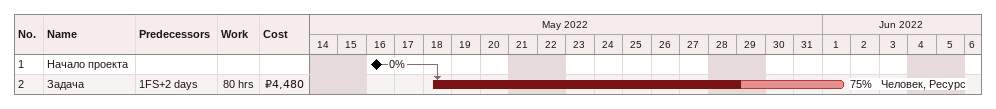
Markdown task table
| ID | Task | Start | Finish | Predecessors | Resources | % complete | Work (h) | Cost (₽) |
|---|---|---|---|---|---|---|---|---|
| 1 | Начало проекта (milestone) | 2022-05-16 | 2022-05-16 |  |  | 0 |  |  |
| 2 | Задача | 2022-05-18 | 2022-06-01 | 1FS+2d | Человек, Ресурс | 75 | 80 | 4480 |
